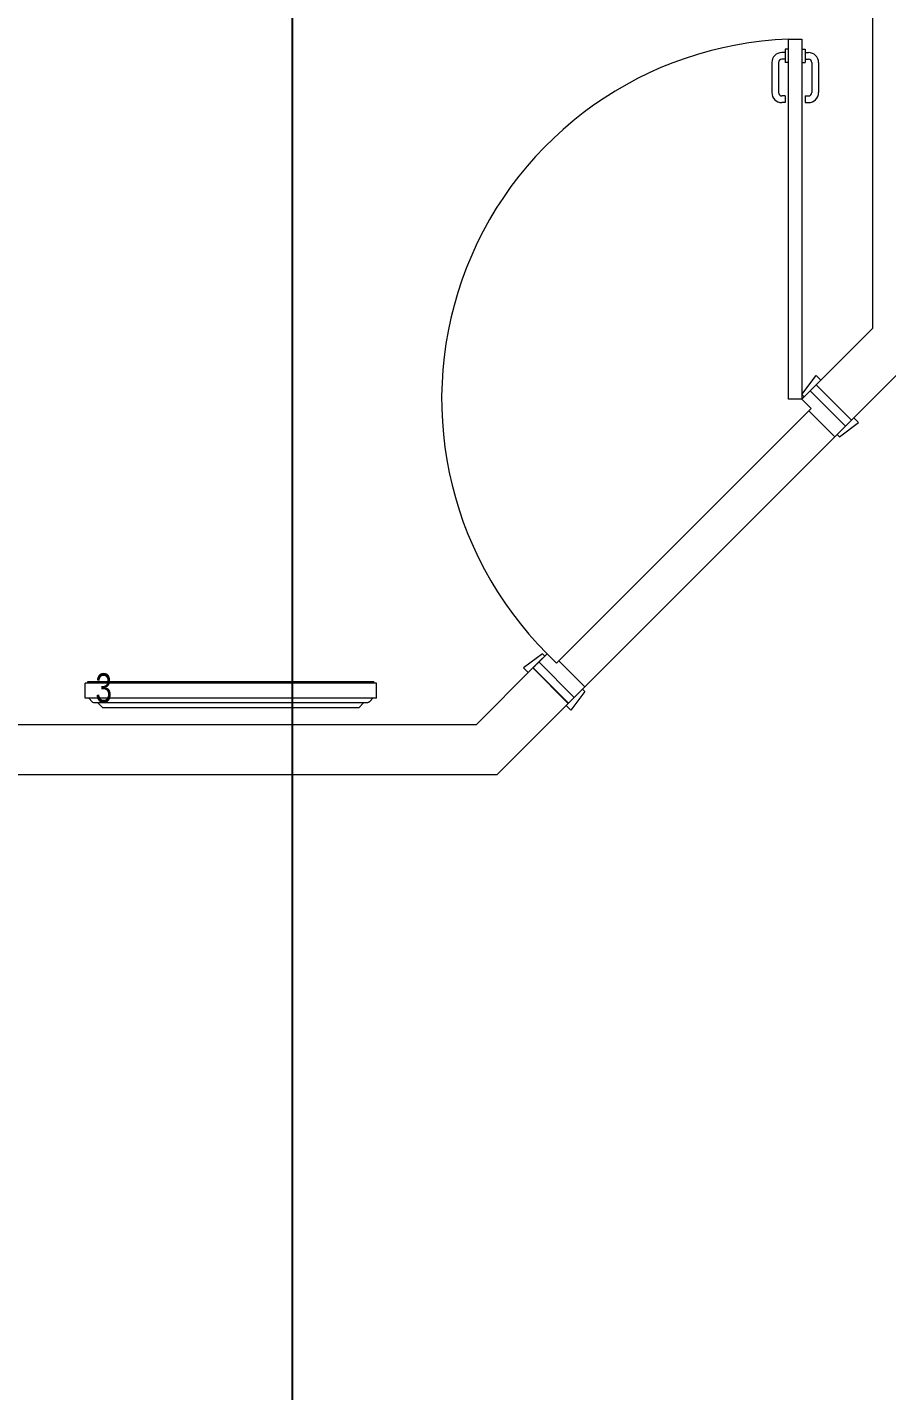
# Model space of a CAD drawing. Header units: metres. Extents: x -18745 to 220762, y -1579758 to -1356048.
# Drawn here: x 150768 to 153344, y -1433220 to -1429133 of the extents above; entities that cross this region are included whole.
import ezdxf

# ---------------------------------------------------------------- set-up
doc = ezdxf.new("R2010")
doc.units = ezdxf.units.M
doc.layers.get('0').update_dxf_attribs({"lineweight": 0})
doc.layers.add('A-100 - Copy$0$axes', color=8, linetype='Continuous')
for name, color, linetype, lineweight in [('A-100 - Copy$0$car', 8, 'Continuous', 0), ('A-100 - Copy$0$Medical Equipment and Furniture', 8, 'Continuous', 0), ('A-100 - Copy$0$Walls', 8, 'Continuous', 0), ('A-100 - Copy$0$Wooden Joinery', 8, 'Continuous', 0)]:
    doc.layers.add(name, color=color, linetype=linetype, lineweight=lineweight)
doc.styles.add('A-100 - Copy$0$X3G_ENTITY_257CFD', font='swisscl.ttf', dxfattribs={"height": 200})

# ---------------------------------------------------------------- blocks, each defined once
blk = doc.blocks.new('A-100 - Copy$0$DM15862C-P')
for p, q in [((-0.3835, 0), (-0.3983, -0.0149)), ((0.3835, 0), (-0.3835, 0)), ((0.3835, 0), (0.3983, -0.0149)), ((-0.4367, -0.0287), (-0.4367, -0.0734)), ((0.4365, -0.0287), (-0.4367, -0.0287)), ((-0.4157, -0.0175), (-0.4256, -0.0287)), ((0.41, -0.0149), (-0.4099, -0.0149)), ((0.4157, -0.0175), (0.4254, -0.0287)), ((0.4365, -0.0287), (0.4365, -0.0734)), ((0.4365, -0.0734), (-0.4367, -0.0734)), ((-0.4291, -0.078), (-0.4291, -0.0734)), ((0.429, -0.078), (-0.4291, -0.078)), ((0.429, -0.078), (0.429, -0.0734))]:
    blk.add_line(p, q)
for points in [[(-0.4099, -0.0149), (-0.4121, -0.0149), (-0.4141, -0.0158), (-0.4157, -0.0175)], [(0.4157, -0.0175), (0.4141, -0.0158), (0.4121, -0.0149), (0.41, -0.0149)]]:
    blk.add_open_spline(points, degree=3)
blk = doc.blocks.new('A-100 - Copy$0$A$C683B37BC')
at = {"layer": 'A-100 - Copy$0$car'}
for p, q in [((-770.4, -827), (-21.2, -77.8)), ((56.6, -155.6, -2.4), (-692.7, -904.8, -4.7))]:
    blk.add_line(p, q, dxfattribs=at)
at = {"layer": 'A-100 - Copy$0$Wooden Joinery'}
for p, q in [((-92.4, 996.4, -2.4), (-102.4, 996.4, -2.4)), ((-92.4, 1006.4, -2.4), (-92.4, 966.4, -2.4)), ((-82.4, 1006.4, -2.4), (-92.4, 1006.4, -2.4)), ((-42.4, 1006.4, -2.4), (-32.4, 1006.4, -2.4)), ((-32.4, 1006.4, -2.4), (-32.4, 966.4, -2.4)), ((-32.4, 996.4, -2.4), (-22.4, 996.4, -2.4)), ((-132.4, 966.4, -2.4), (-132.4, 876.4, -2.4)), ((-112.4, 966.4, -2.4), (-112.4, 876.4, -2.4)), ((-92.4, 976.4, -2.4), (-102.4, 976.4, -2.4)), ((-82.4, 966.4, -2.4), (-92.4, 966.4, -2.4)), ((-42.4, 966.4, -2.4), (-32.4, 966.4, -2.4)), ((-32.4, 976.4, -2.4), (-22.4, 976.4, -2.4)), ((-12.4, 966.4, -2.4), (-12.4, 876.4, -2.4)), ((7.6, 966.4, -2.4), (7.6, 876.4, -2.4)), ((-92.4, 866.4, -2.4), (-102.4, 866.4, -2.4)), ((-92.4, 866.4, -2.4), (-92.4, 846.4, -2.4)), ((-32.4, 866.4, -2.4), (-22.4, 866.4, -2.4)), ((-32.4, 866.4, -2.4), (-32.4, 846.4, -2.4)), ((-92.4, 846.4, -2.4), (-102.4, 846.4, -2.4)), ((-32.4, 846.4, -2.4), (-22.4, 846.4, -2.4))]:
    blk.add_line(p, q, dxfattribs=at)
for points in [[(-82.4, -42.4), (-82.4, 1036.4), (-42.4, 1036.4), (-42.4, -42.4)], [(-35.4, -35.4), (-42.4, -28.3), (0, 28.3), (14.1, 14.1)], [(63.6, -148.5), (70.7, -155.6), (127.3, -113.1), (113.1, -99)], [(-812.9, -812.9), (-819.9, -805.8), (-876.5, -848.2), (-862.4, -862.4)], [(-699.7, -911.9), (-692.7, -918.9), (-735.1, -975.5), (-749.2, -961.4)]]:
    blk.add_lwpolyline(points, close=True, dxfattribs=at)
for points in [[(-17.7, -17.7), (88.4, -123.7), (106.1, -106.1), (0, 0), (-17.7, -17.7)], [(-17.7, -17.7), (-42.4, -42.4), (-14.1, -70.7), (-21.2, -77.8), (56.6, -155.6), (88.4, -123.7), (-17.7, -17.7)], [(-830.6, -830.6), (-805.8, -805.8), (-777.5, -834.1), (-770.4, -827), (-692.7, -904.8), (-724.5, -936.6), (-830.6, -830.6)], [(-830.6, -830.6), (-724.5, -936.6), (-742.2, -954.3), (-848.2, -848.2), (-830.6, -830.6)]]:
    blk.add_lwpolyline(points, dxfattribs=at)
for centre, radius, start, end in [((-42.4, -42.4), 1079.6, 92.1234, 225), ((-102.4, 966.4, -2.4), 30, 90, 180), ((-22.4, 966.4, -2.4), 30, 0, 90), ((-102.4, 966.4, -2.4), 10, 90, 180), ((-22.4, 966.4, -2.4), 10, 0, 90), ((-102.4, 876.4, -2.4), 30, 180, 270), ((-102.4, 876.4, -2.4), 10, 180, 270), ((-22.4, 876.4, -2.4), 10, 270, 0), ((-22.4, 876.4, -2.4), 30, 270, 0)]:
    blk.add_arc(centre, radius, start, end, dxfattribs=at)
blk = doc.blocks.new('A-100 - Copy')
at = {"layer": 'A-100 - Copy$0$axes'}
blk.add_line((151563.3, -1477297.4, 0), (151563.3, -1391762.7, 0), dxfattribs=at)
at = {"layer": 'A-100 - Copy$0$Walls'}
for p, q in [((153301.2, -1428547.7, 0), (153301.2, -1430035.6, 0)), ((153301.2, -1430035.6, 0), (153131.9, -1430204.9, 0)), ((153376.2, -1430172.7, 0), (153238, -1430310.9, 0)), ((153131.9, -1430204.9, 0), (153238, -1430310.9, 0)), ((152283.4, -1431053.4, 0), (152114.1, -1431222.7, 0)), ((152283.4, -1431053.4, 0), (152389.5, -1431159.5, 0)), ((152389.5, -1431159.5, 0), (152176.2, -1431372.7, 0)), ((147616.2, -1431222.7, 0), (152114.1, -1431222.7, 0)), ((142911.2, -1431372.7, 0), (152176.2, -1431372.7, 0))]:
    blk.add_line(p, q, dxfattribs=at)
at = {"layer": 'A-100 - Copy$0$Medical Equipment and Furniture', "xscale": -1000, "yscale": 1000, "zscale": 1000, "rotation": 180}
blk.add_blockref('A-100 - Copy$0$DM15862C-P', (151377.8, -1431172.7, 0), dxfattribs=at)
blk.add_blockref('A-100 - Copy$0$DM15862C-P', (151377.8, -1431172.7, 0), dxfattribs=at)
at = {"layer": 'A-100 - Copy$0$Wooden Joinery'}
blk.add_blockref('A-100 - Copy$0$A$C683B37BC', (153131.9, -1430204.9, 0), dxfattribs=at)
at = {"layer": 'A-100 - Copy$0$Medical Equipment and Furniture', "insert": (150997.1, -1431158, -2.4), "char_height": 87.5, "attachment_point": 8, "style": 'A-100 - Copy$0$X3G_ENTITY_257CFD'}
blk.add_mtext('3', dxfattribs=at)

msp = doc.modelspace()

# ---------------------------------------------------------------- block references
msp.add_blockref('A-100 - Copy', (0, 0))

doc.saveas('drawing.dxf')
